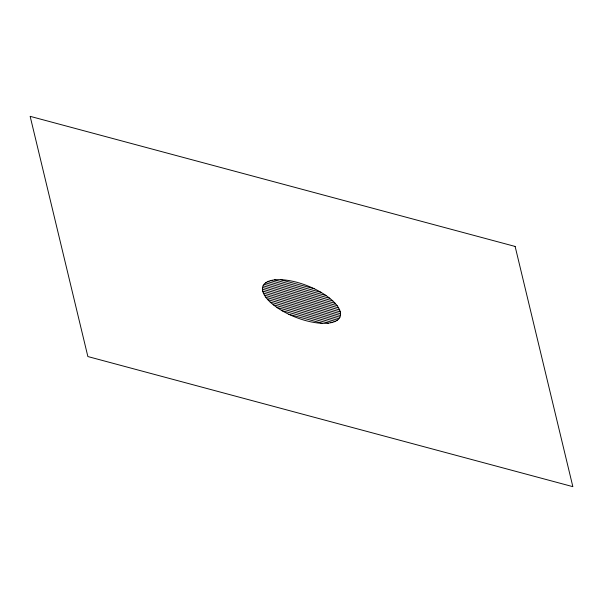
<?xml version="1.0" encoding="UTF-8"?>
<svg xmlns="http://www.w3.org/2000/svg" width="603" height="603" viewBox="0 0 603 603"><rect width="100%" height="100%" fill="white"/><g stroke="black" fill="none" stroke-linecap="round" stroke-linejoin="round"><path stroke-width="0.9" d="M280.433 279.671L314.253 288.739M274.523 279.882L321.082 292.372M270.559 280.614L325.974 295.478M267.694 281.646L329.766 298.297M265.591 282.875L332.788 300.905M264.091 284.277L335.215 303.354M263.104 285.807L337.13 305.661M262.561 287.458L338.592 307.854M262.433 289.221L339.64 309.934M262.704 291.091L340.296 311.909M263.36 293.066L340.567 313.779M264.408 295.146L340.439 315.542M265.87 297.339L339.896 317.193M267.785 299.646L338.909 318.723M270.212 302.095L337.409 320.125M273.234 304.703L335.306 321.354M277.026 307.522L332.441 322.386M281.918 310.628L328.477 323.118M288.747 314.261L322.567 323.329M515.128 246.446L30.15 116.341L87.872 356.554L572.85 486.659L515.128 246.446M276.604 307.229A41.494 16.809 21.6 0 0 340.024 316.899A41.494 16.809 21.6 0 0 287.865 280.372A41.494 16.809 21.6 0 0 276.604 307.229"/></g></svg>
